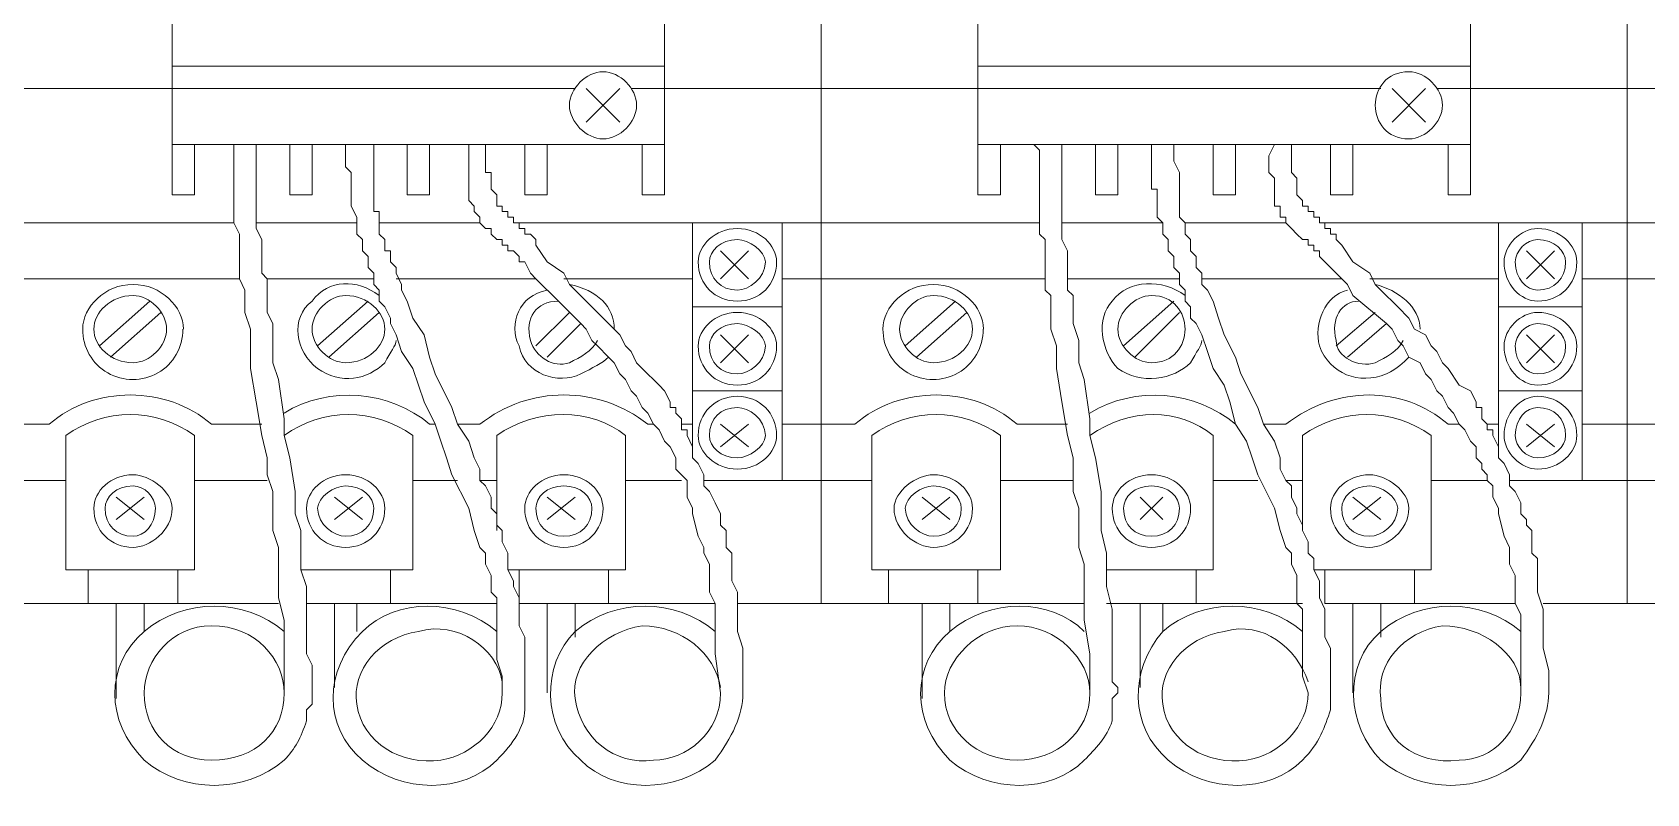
# Model space of a CAD drawing. Header units: millimetres. Extents: x 1004 to 59588, y 686 to 38112.
# Drawn here: x 27753.7 to 27923.4, y 7333.8 to 7413.9 of the extents above; entities that cross this region are included whole.
import ezdxf

# ---------------------------------------------------------------- set-up
doc = ezdxf.new("R2010")
doc.units = ezdxf.units.MM
doc.layers.add('PDF10_Geometry', color=7, linetype='Continuous')

msp = doc.modelspace()

# ---------------------------------------------------------------- linework, layer by layer
at = {"layer": 'PDF10_Geometry', "lineweight": 0}
for points in [[(27816.05, 7506.2, -0.388482), (27828.4, 7499.14), (27828.4, 7497.96), (27828.4, 7497.37), (27828.4, 7496.78), (27828.4, 7496.2), (27828.4, 7495.61), (27828.4, 7495.02), (27828.4, 7493.84), (27828.4, 7492.67), (27828.4, 7491.49), (27828.4, 7490.31), (27827.81, 7488.55), (27827.81, 7487.37), (27836.63, 7487.37), (27836.63, 7353.84), (27827.81, 7353.84)], [(27798.4, 7372.67), (27800.75, 7372.67, -0.35), (27818.4, 7372.67)], [(27780.16, 7371.49, -0.326087), (27793.69, 7371.49), (27793.69, 7357.37), (27781.93, 7357.37)], [(27888.4, 7357.37), (27900.75, 7357.37), (27900.75, 7371.49, 0.326087), (27887.22, 7371.49)]]:
    msp.add_lwpolyline(points, format="xyb", dxfattribs=at)
for points in [[(27912.52, 7499.14), (27913.1, 7497.96), (27913.1, 7497.37), (27913.1, 7496.78), (27913.1, 7496.2), (27913.1, 7495.61), (27913.1, 7495.02), (27913.1, 7493.84), (27913.1, 7492.67), (27913.1, 7491.49), (27912.52, 7490.31), (27912.52, 7488.55), (27912.52, 7487.37), (27921.34, 7487.37), (27921.34, 7353.84), (27912.52, 7353.84)], [(27779.58, 7487.37), (27751.93, 7487.37), (27751.93, 7353.84), (27779.58, 7353.84)], [(27864.28, 7487.37), (27836.63, 7487.37), (27836.63, 7353.84), (27864.28, 7353.84)], [(27948.99, 7487.37), (27921.34, 7487.37), (27921.34, 7353.84), (27948.99, 7353.84)], [(27770.75, 7439.14), (27770.75, 7444.43), (27768.4, 7444.43), (27768.4, 7396.78), (27770.75, 7396.78), (27770.75, 7402.08)], [(27817.81, 7439.14), (27817.81, 7444.43), (27820.16, 7444.43), (27820.16, 7396.78), (27817.81, 7396.78), (27817.81, 7402.08)], [(27855.46, 7439.14), (27855.46, 7444.43), (27853.1, 7444.43), (27853.1, 7396.78), (27855.46, 7396.78), (27855.46, 7402.08)], [(27902.52, 7439.14), (27902.52, 7444.43), (27904.87, 7444.43), (27904.87, 7396.78), (27902.52, 7396.78), (27902.52, 7402.08)], [(27768.4, 7410.31), (27820.16, 7410.31)], [(27853.1, 7410.31), (27904.87, 7410.31)], [(27732.52, 7407.96), (27751.93, 7407.96), (27810.75, 7407.96)], [(27811.93, 7407.96), (27815.46, 7404.43)], [(27811.93, 7404.43), (27815.46, 7407.96)], [(27816.63, 7407.96), (27836.63, 7407.96), (27895.46, 7407.96)], [(27896.63, 7407.96), (27900.16, 7404.43)], [(27896.63, 7404.43), (27900.16, 7407.96)], [(27901.34, 7407.96), (27921.34, 7407.96), (27979.58, 7407.96)], [(27774.87, 7402.08), (27774.87, 7401.49), (27774.87, 7400.9), (27774.87, 7400.31), (27774.87, 7399.14), (27774.87, 7398.55), (27774.87, 7397.96), (27774.87, 7396.78), (27774.87, 7396.2), (27774.87, 7395.61), (27774.87, 7393.84), (27751.93, 7393.84)], [(27768.4, 7402.08), (27820.16, 7402.08)], [(27786.63, 7402.08), (27786.63, 7400.9), (27786.63, 7400.31), (27786.63, 7399.73), (27787.22, 7399.14), (27787.22, 7398.55), (27787.22, 7397.96), (27787.22, 7397.37), (27787.22, 7396.78), (27787.22, 7396.2), (27787.22, 7395.61), (27787.81, 7394.43), (27787.81, 7393.84), (27777.22, 7393.84), (27777.22, 7394.43), (27777.22, 7395.02), (27777.22, 7395.61), (27777.22, 7396.2), (27777.22, 7396.78), (27777.22, 7397.37), (27777.22, 7397.96), (27777.22, 7399.14), (27777.22, 7400.31), (27777.22, 7402.08)], [(27780.75, 7402.08), (27780.75, 7396.78), (27783.1, 7396.78), (27783.1, 7402.08)], [(27799.58, 7402.08), (27799.58, 7400.9), (27799.58, 7400.31), (27799.58, 7399.73), (27799.58, 7399.14), (27799.58, 7398.55), (27799.58, 7397.96), (27799.58, 7397.37), (27799.58, 7396.78), (27799.58, 7396.2), (27800.16, 7395.61), (27800.16, 7395.02), (27800.75, 7394.43), (27800.75, 7393.84), (27790.16, 7393.84), (27790.16, 7394.43), (27790.16, 7395.02), (27789.58, 7395.02), (27789.58, 7395.61), (27789.58, 7396.2), (27789.58, 7396.78), (27789.58, 7397.37), (27789.58, 7397.96), (27789.58, 7399.14), (27789.58, 7400.31), (27789.58, 7402.08)], [(27793.1, 7402.08), (27793.1, 7396.78), (27795.46, 7396.78), (27795.46, 7402.08)], [(27858.99, 7402.08), (27859.58, 7401.49), (27859.58, 7400.9), (27859.58, 7400.31), (27859.58, 7399.14), (27859.58, 7398.55), (27859.58, 7397.96), (27859.58, 7396.78), (27859.58, 7396.2), (27859.58, 7395.61), (27859.58, 7393.84), (27836.63, 7393.84), (27804.87, 7393.84), (27804.28, 7393.84), (27804.28, 7394.43), (27803.69, 7394.43), (27803.69, 7395.02), (27803.1, 7395.02), (27803.1, 7395.61), (27802.52, 7395.61), (27802.52, 7396.2), (27802.52, 7396.78), (27801.93, 7397.37), (27801.93, 7397.96), (27801.93, 7398.55), (27801.93, 7399.14), (27801.34, 7399.14), (27801.34, 7399.73), (27801.34, 7400.31), (27801.34, 7400.9), (27801.34, 7402.08)], [(27805.46, 7402.08), (27805.46, 7396.78), (27807.81, 7396.78), (27807.81, 7402.08)], [(27853.1, 7402.08), (27904.87, 7402.08)], [(27871.34, 7402.08), (27871.34, 7400.9), (27871.34, 7400.31), (27871.34, 7399.73), (27871.34, 7399.14), (27871.34, 7398.55), (27871.34, 7397.96), (27871.34, 7397.37), (27871.93, 7397.37), (27871.93, 7396.78), (27871.93, 7396.2), (27871.93, 7395.61), (27871.93, 7394.43), (27872.52, 7393.84), (27861.93, 7393.84), (27861.93, 7394.43), (27861.93, 7395.02), (27861.93, 7395.61), (27861.93, 7396.2), (27861.93, 7396.78), (27861.93, 7397.37), (27861.93, 7397.96), (27861.93, 7399.14), (27861.93, 7400.31), (27861.93, 7402.08)], [(27865.46, 7402.08), (27865.46, 7396.78), (27867.81, 7396.78), (27867.81, 7402.08)], [(27884.28, 7402.08), (27883.69, 7400.9), (27883.69, 7400.31), (27883.69, 7399.73), (27883.69, 7399.14), (27884.28, 7398.55), (27884.28, 7397.96), (27884.28, 7397.37), (27884.28, 7396.78), (27884.28, 7396.2), (27884.28, 7395.61), (27884.87, 7395.61), (27884.87, 7395.02), (27884.87, 7394.43), (27885.46, 7394.43), (27885.46, 7393.84), (27874.87, 7393.84), (27874.28, 7394.43), (27874.28, 7395.02), (27874.28, 7395.61), (27874.28, 7396.2), (27874.28, 7396.78), (27874.28, 7397.37), (27874.28, 7397.96), (27874.28, 7399.14), (27873.69, 7400.31), (27873.69, 7402.08)], [(27877.81, 7402.08), (27877.81, 7396.78), (27880.16, 7396.78), (27880.16, 7402.08)], [(27944.28, 7393.84), (27921.34, 7393.84), (27889.58, 7393.84), (27888.99, 7393.84), (27888.99, 7394.43), (27888.4, 7394.43), (27888.4, 7395.02), (27887.81, 7395.02), (27887.81, 7395.61), (27887.22, 7395.61), (27887.22, 7396.2), (27886.63, 7396.78), (27886.63, 7397.37), (27886.63, 7397.96), (27886.63, 7398.55), (27886.05, 7399.14), (27886.05, 7399.73), (27886.05, 7400.31), (27886.05, 7400.9), (27886.05, 7402.08)], [(27890.16, 7402.08), (27890.16, 7396.78), (27892.52, 7396.78), (27892.52, 7402.08)], [(27787.22, 7398.55), (27787.22, 7398.55)], [(27799.58, 7399.14), (27799.58, 7399.14)], [(27871.34, 7398.55), (27871.34, 7398.55)], [(27883.69, 7399.14), (27883.69, 7399.14)], [(27886.05, 7399.14), (27886.05, 7399.14)], [(27777.22, 7396.2), (27777.22, 7396.2)], [(27787.22, 7397.37), (27787.22, 7397.37)], [(27787.22, 7396.2), (27787.22, 7396.2)], [(27802.52, 7396.2), (27802.52, 7396.2)], [(27802.52, 7396.2), (27802.52, 7396.2)], [(27861.93, 7396.2), (27861.93, 7396.2)], [(27871.93, 7396.2), (27871.93, 7396.2)], [(27887.22, 7396.2), (27887.22, 7396.2)], [(27887.22, 7396.2), (27887.22, 7396.2)], [(27800.16, 7395.61), (27800.16, 7395.61)], [(27800.75, 7394.43), (27800.75, 7394.43)], [(27802.52, 7395.61), (27802.52, 7395.61)], [(27803.1, 7395.61), (27803.1, 7395.61)], [(27803.1, 7395.02), (27803.1, 7395.02)], [(27803.1, 7395.02), (27803.1, 7395.02)], [(27803.69, 7394.43), (27803.69, 7394.43)], [(27804.28, 7394.43), (27804.28, 7394.43)], [(27874.28, 7395.02), (27874.28, 7395.02)], [(27887.22, 7395.61), (27887.22, 7395.61)], [(27887.22, 7395.61), (27887.22, 7395.61)], [(27887.81, 7395.02), (27887.81, 7395.02)], [(27887.81, 7395.02), (27887.81, 7395.02)], [(27888.4, 7394.43), (27888.4, 7394.43)], [(27888.99, 7394.43), (27888.99, 7394.43)], [(27747.81, 7387.96), (27751.93, 7387.96), (27775.46, 7387.96), (27775.46, 7388.55), (27775.46, 7389.73), (27775.46, 7390.31), (27775.46, 7390.9), (27775.46, 7392.08), (27775.46, 7392.67), (27774.87, 7393.84)], [(27777.22, 7393.84), (27777.22, 7393.25), (27777.81, 7392.08), (27777.81, 7390.9), (27777.81, 7390.31), (27777.81, 7389.73), (27777.81, 7389.14), (27777.81, 7388.55), (27778.4, 7387.96), (27789.58, 7387.96)], [(27782.52, 7353.84), (27802.52, 7353.84), (27802.52, 7354.43), (27801.93, 7355.02), (27801.93, 7355.61), (27801.93, 7356.2), (27801.93, 7356.78), (27801.34, 7357.96), (27801.34, 7359.14), (27800.75, 7359.73), (27800.16, 7361.49), (27799.58, 7363.84), (27797.81, 7367.37), (27797.22, 7369.14), (27796.63, 7370.9), (27796.05, 7372.67), (27794.87, 7375.02), (27794.28, 7376.78), (27793.69, 7378.55), (27792.52, 7380.31), (27791.93, 7382.08), (27791.34, 7383.25), (27791.34, 7383.84), (27790.75, 7385.02), (27790.16, 7385.61), (27790.16, 7386.78), (27789.58, 7387.37), (27789.58, 7388.55), (27788.99, 7389.14), (27788.99, 7390.31), (27788.4, 7390.9), (27788.4, 7392.08), (27787.81, 7392.67), (27787.81, 7393.25), (27787.81, 7393.84)], [(27787.81, 7393.25), (27787.81, 7393.25)], [(27790.16, 7393.84), (27790.16, 7393.25), (27790.16, 7392.67), (27790.75, 7392.08), (27790.75, 7391.49), (27790.75, 7390.9), (27791.34, 7390.9), (27791.34, 7390.31), (27791.34, 7389.73), (27791.93, 7389.14), (27791.93, 7388.55), (27792.52, 7387.37), (27792.52, 7386.78), (27793.1, 7385.61), (27793.69, 7383.84), (27794.87, 7382.08), (27795.46, 7379.73), (27796.05, 7377.96), (27797.81, 7374.43), (27798.4, 7372.67), (27799.58, 7370.9), (27800.16, 7369.14), (27800.75, 7367.96), (27800.75, 7366.78), (27802.52, 7366.78)], [(27790.16, 7393.84), (27790.16, 7393.84)], [(27790.16, 7393.25), (27790.16, 7393.25)], [(27791.93, 7387.96), (27806.63, 7387.96), (27806.05, 7388.55), (27805.46, 7389.73), (27804.87, 7389.73), (27804.87, 7390.31), (27804.28, 7390.9), (27803.69, 7390.9), (27803.69, 7391.49), (27803.1, 7391.49), (27803.1, 7392.08), (27802.52, 7392.08), (27801.93, 7392.67), (27801.93, 7393.25), (27801.34, 7393.25), (27800.75, 7393.84)], [(27801.34, 7393.25), (27801.34, 7393.25)], [(27801.93, 7392.67), (27801.93, 7392.67)], [(27823.1, 7393.84), (27823.1, 7370.31), (27822.52, 7371.49), (27822.52, 7372.08), (27821.93, 7372.08), (27821.93, 7372.67), (27821.93, 7373.25), (27821.34, 7373.84), (27821.34, 7374.43), (27820.75, 7374.43), (27820.75, 7375.02), (27820.16, 7376.2), (27819.58, 7376.78), (27817.81, 7378.55), (27817.22, 7379.14), (27816.63, 7380.31), (27816.05, 7380.9), (27815.46, 7382.08), (27814.87, 7382.67), (27813.69, 7383.84), (27812.52, 7385.02), (27810.75, 7386.78), (27810.16, 7387.37), (27809.58, 7388.55), (27807.81, 7389.73), (27806.63, 7391.49), (27806.63, 7392.08), (27806.05, 7392.67), (27805.46, 7392.67), (27805.46, 7393.25), (27804.87, 7393.25), (27804.87, 7393.84)], [(27804.87, 7393.84), (27804.87, 7393.84)], [(27832.52, 7387.96), (27836.63, 7387.96), (27860.16, 7387.96), (27860.16, 7388.55), (27860.16, 7389.73), (27860.16, 7390.31), (27860.16, 7390.9), (27860.16, 7392.08), (27859.58, 7392.67), (27859.58, 7393.84)], [(27832.52, 7393.84), (27832.52, 7366.78)], [(27861.93, 7393.84), (27861.93, 7393.25), (27861.93, 7392.08), (27862.52, 7390.9), (27862.52, 7390.31), (27862.52, 7389.73), (27862.52, 7389.14), (27862.52, 7388.55), (27862.52, 7387.96), (27874.28, 7387.96)], [(27872.52, 7393.84), (27872.52, 7393.25), (27872.52, 7392.67), (27873.1, 7392.08), (27873.1, 7390.9), (27873.69, 7390.31), (27873.69, 7389.14), (27874.28, 7388.55), (27874.28, 7387.37), (27874.87, 7386.78), (27874.87, 7385.61), (27875.46, 7385.02), (27875.46, 7383.84), (27876.05, 7383.25), (27876.63, 7382.08), (27877.22, 7380.31), (27877.81, 7378.55), (27878.99, 7376.78), (27879.58, 7375.02), (27880.16, 7372.67), (27881.34, 7370.9), (27881.93, 7369.14), (27882.52, 7367.37), (27884.28, 7363.84), (27884.87, 7361.49), (27885.46, 7359.73), (27886.05, 7359.14), (27886.05, 7357.96), (27886.63, 7356.78), (27886.63, 7356.2), (27886.63, 7355.61), (27886.63, 7355.02), (27886.63, 7354.43), (27886.63, 7353.84), (27887.22, 7353.25), (27887.22, 7352.08), (27887.22, 7350.31), (27887.22, 7347.96), (27887.22, 7346.2), (27887.81, 7344.43)], [(27872.52, 7393.25), (27872.52, 7393.25)], [(27874.87, 7393.84), (27874.87, 7393.25), (27874.87, 7392.67), (27875.46, 7392.08), (27875.46, 7391.49), (27875.46, 7390.9), (27876.05, 7390.31), (27876.05, 7389.73), (27876.05, 7389.14), (27876.63, 7388.55), (27876.63, 7387.37), (27877.22, 7386.78), (27877.81, 7385.61), (27878.4, 7383.84), (27878.99, 7382.08), (27880.16, 7379.73), (27880.75, 7377.96), (27882.52, 7374.43), (27883.1, 7372.67), (27884.28, 7370.9), (27884.87, 7369.14), (27884.87, 7367.96), (27885.46, 7366.78), (27887.22, 7366.78)], [(27874.87, 7393.84), (27874.87, 7393.84)], [(27874.87, 7393.25), (27874.87, 7393.25)], [(27876.63, 7387.96), (27891.34, 7387.96), (27890.75, 7388.55), (27889.58, 7389.73), (27888.99, 7390.31), (27888.99, 7390.9), (27888.4, 7390.9), (27888.4, 7391.49), (27887.81, 7391.49), (27887.81, 7392.08), (27887.22, 7392.08), (27886.63, 7392.67), (27886.05, 7393.25), (27885.46, 7393.84)], [(27886.05, 7393.25), (27886.05, 7393.25)], [(27886.05, 7393.25), (27886.05, 7393.25)], [(27886.63, 7392.67), (27886.63, 7392.67)], [(27888.99, 7393.84), (27888.99, 7393.84)], [(27907.81, 7393.84), (27907.81, 7370.31), (27907.22, 7371.49), (27907.22, 7372.08), (27906.63, 7372.08), (27906.63, 7372.67), (27906.05, 7373.25), (27906.05, 7373.84), (27906.05, 7374.43), (27905.46, 7374.43), (27905.46, 7375.02), (27904.87, 7376.2), (27903.69, 7376.78), (27902.52, 7378.55), (27901.93, 7379.14), (27901.34, 7380.31), (27900.75, 7380.9), (27900.16, 7382.08), (27898.99, 7382.67), (27898.4, 7383.84), (27897.22, 7385.02), (27895.46, 7386.78), (27894.87, 7387.37), (27894.28, 7388.55), (27892.52, 7389.73), (27891.34, 7391.49), (27890.75, 7392.08), (27890.75, 7392.67), (27890.16, 7392.67), (27890.16, 7393.25), (27889.58, 7393.25), (27889.58, 7393.84)], [(27916.63, 7387.96), (27921.34, 7387.96), (27944.87, 7387.96), (27944.87, 7388.55), (27944.87, 7389.73), (27944.87, 7390.31), (27944.28, 7390.9), (27944.28, 7392.08), (27944.28, 7392.67), (27944.28, 7393.84)], [(27916.63, 7393.84), (27916.63, 7366.78)], [(27802.52, 7392.08), (27802.52, 7392.08)], [(27826.05, 7390.9), (27828.99, 7387.96)], [(27826.05, 7387.96), (27828.99, 7390.9)], [(27875.46, 7390.9), (27875.46, 7390.9)], [(27887.22, 7392.08), (27887.22, 7392.08)], [(27910.75, 7390.9), (27913.69, 7387.96)], [(27910.75, 7387.96), (27913.69, 7390.9)], [(27791.34, 7389.73), (27791.34, 7389.73)], [(27876.05, 7389.73), (27876.05, 7389.73)], [(27889.58, 7389.73), (27889.58, 7389.73)], [(27775.46, 7387.96), (27776.05, 7386.78), (27776.05, 7386.2), (27776.05, 7385.02), (27776.05, 7384.43), (27776.63, 7382.67), (27776.63, 7380.9), (27776.63, 7378.55), (27777.22, 7375.02), (27777.81, 7371.49), (27778.4, 7369.14), (27778.4, 7367.37), (27778.99, 7365.61), (27778.99, 7363.84), (27778.99, 7361.49), (27779.58, 7359.73), (27779.58, 7357.96), (27779.58, 7356.2), (27779.58, 7354.43), (27780.16, 7352.08), (27780.16, 7348.55), (27780.16, 7344.43)], [(27778.4, 7387.96), (27778.4, 7386.78), (27778.4, 7386.2), (27778.4, 7385.02), (27778.4, 7384.43), (27778.99, 7383.25), (27778.99, 7381.49), (27778.99, 7379.14), (27779.58, 7377.37), (27780.16, 7373.25), (27780.16, 7371.49), (27780.75, 7369.14), (27781.34, 7365.61), (27781.34, 7363.25), (27781.93, 7361.49), (27781.93, 7359.14), (27781.93, 7357.37), (27782.52, 7355.61), (27782.52, 7353.25), (27782.52, 7351.49), (27782.52, 7350.31), (27782.52, 7349.14), (27782.52, 7348.55), (27783.1, 7347.37), (27783.1, 7346.2), (27783.1, 7345.61), (27783.1, 7345.02), (27783.1, 7344.43), (27783.1, 7343.84), (27783.1, 7343.25), (27782.52, 7342.67), (27782.52, 7342.08), (27782.52, 7341.49)], [(27791.93, 7388.55), (27791.93, 7388.55)], [(27807.81, 7379.73), (27811.34, 7383.25), (27808.4, 7386.2), (27807.22, 7387.37), (27806.63, 7387.96)], [(27809.58, 7387.96), (27823.1, 7387.96)], [(27860.16, 7387.96), (27860.16, 7386.78), (27860.75, 7386.2), (27860.75, 7385.02), (27860.75, 7384.43), (27860.75, 7382.67), (27861.34, 7380.9), (27861.34, 7378.55), (27861.93, 7375.02), (27862.52, 7371.49), (27863.1, 7369.14), (27863.1, 7367.37), (27863.1, 7365.61), (27863.69, 7363.84), (27863.69, 7361.49), (27863.69, 7359.73), (27864.28, 7357.96), (27864.28, 7356.2), (27864.28, 7354.43), (27864.28, 7352.08), (27864.87, 7348.55), (27864.87, 7344.43)], [(27862.52, 7387.96), (27862.52, 7386.78), (27863.1, 7386.2), (27863.1, 7385.02), (27863.1, 7384.43), (27863.1, 7383.25), (27863.69, 7381.49), (27863.69, 7379.14), (27864.28, 7377.37), (27864.87, 7373.25), (27864.87, 7371.49), (27865.46, 7369.14), (27866.05, 7365.61), (27866.05, 7363.25), (27866.05, 7361.49), (27866.63, 7359.14), (27866.63, 7357.37), (27866.63, 7355.61), (27867.22, 7353.25), (27867.22, 7351.49), (27867.22, 7350.31), (27867.22, 7349.14), (27867.22, 7348.55), (27867.22, 7347.37), (27867.22, 7346.2), (27867.22, 7345.61), (27867.81, 7345.02), (27867.81, 7344.43), (27867.22, 7343.84), (27867.22, 7343.25), (27867.22, 7342.67), (27867.22, 7342.08), (27867.22, 7341.49)], [(27876.63, 7388.55), (27876.63, 7388.55)], [(27891.93, 7379.73), (27896.05, 7383.25), (27892.52, 7386.2), (27891.93, 7387.37), (27891.34, 7387.96)], [(27894.28, 7387.96), (27907.81, 7387.96)], [(27760.75, 7380.9), (27766.05, 7385.61)], [(27783.69, 7380.9), (27788.99, 7385.61)], [(27845.46, 7380.9), (27850.75, 7385.61)], [(27868.4, 7380.9), (27873.69, 7385.61)], [(27761.93, 7379.73), (27767.22, 7384.43)], [(27784.87, 7379.73), (27790.16, 7384.43)], [(27806.63, 7380.9), (27810.16, 7384.43)], [(27823.1, 7385.02), (27832.52, 7385.02)], [(27846.63, 7379.73), (27851.93, 7384.43)], [(27869.58, 7379.73), (27874.28, 7384.43)], [(27890.75, 7380.9), (27894.87, 7384.43)], [(27907.81, 7385.02), (27916.63, 7385.02)], [(27811.34, 7383.25), (27811.93, 7382.67), (27812.52, 7381.49), (27813.1, 7380.9), (27814.28, 7379.73), (27814.87, 7379.14), (27815.46, 7377.96), (27816.05, 7377.37), (27816.63, 7376.2), (27817.22, 7375.61), (27817.81, 7374.43), (27818.4, 7373.84), (27818.99, 7372.67), (27818.4, 7372.67), (27818.99, 7372.67), (27819.58, 7372.08), (27820.16, 7370.9), (27820.75, 7370.31), (27821.34, 7369.14), (27821.34, 7368.55), (27821.34, 7367.96), (27821.93, 7367.37), (27822.52, 7366.78), (27822.52, 7366.2), (27822.52, 7365.02), (27823.1, 7363.84), (27823.1, 7363.25), (27823.69, 7360.9), (27824.28, 7359.73), (27824.28, 7359.14), (27824.87, 7357.96), (27824.87, 7356.78), (27824.87, 7355.61), (27824.87, 7355.02), (27825.46, 7353.84), (27804.87, 7353.84), (27804.87, 7357.37)], [(27900.75, 7366.78), (27906.63, 7366.78), (27906.63, 7367.37), (27906.05, 7367.96), (27906.05, 7368.55), (27905.46, 7369.14), (27905.46, 7370.31), (27904.87, 7370.9), (27904.28, 7372.08), (27903.69, 7372.67), (27902.52, 7372.67), (27903.69, 7372.67), (27903.1, 7373.84), (27902.52, 7374.43), (27901.93, 7375.61), (27901.34, 7376.2), (27900.75, 7377.37), (27900.16, 7377.96), (27899.58, 7379.14), (27898.4, 7379.73), (27897.81, 7380.9), (27897.22, 7381.49), (27896.63, 7382.67), (27896.05, 7383.25)], [(27826.05, 7382.08), (27828.99, 7379.14)], [(27826.05, 7379.14), (27828.99, 7382.08)], [(27910.75, 7382.08), (27913.69, 7379.14)], [(27910.75, 7379.14), (27913.69, 7382.08)], [(27823.1, 7376.2), (27832.52, 7376.2)], [(27907.81, 7376.2), (27916.63, 7376.2)], [(27747.81, 7372.67), (27751.93, 7372.67), (27755.46, 7372.67)], [(27772.52, 7372.67), (27777.81, 7372.67)], [(27795.46, 7372.67), (27796.05, 7372.67)], [(27821.93, 7372.67), (27823.1, 7372.67)], [(27826.05, 7372.67), (27828.99, 7370.31)], [(27826.05, 7370.31), (27828.99, 7372.67)], [(27832.52, 7372.67), (27836.63, 7372.67), (27840.16, 7372.67)], [(27857.22, 7372.67), (27862.52, 7372.67)], [(27880.16, 7372.67), (27880.16, 7372.67)], [(27883.1, 7372.67), (27885.46, 7372.67)], [(27906.63, 7372.67), (27907.81, 7372.67)], [(27910.75, 7372.67), (27913.69, 7370.31)], [(27910.75, 7370.31), (27913.69, 7372.67)], [(27916.63, 7372.67), (27921.34, 7372.67), (27924.87, 7372.67)], [(27757.22, 7371.49), (27757.22, 7371.49)], [(27802.52, 7371.49), (27802.52, 7371.49)], [(27803.69, 7357.37), (27816.05, 7357.37), (27816.05, 7371.49)], [(27841.93, 7371.49), (27841.93, 7371.49)], [(27877.81, 7371.49), (27877.81, 7357.37), (27866.63, 7357.37)], [(27885.46, 7366.78), (27886.05, 7366.2), (27886.05, 7365.02), (27886.63, 7363.84), (27886.63, 7363.25), (27887.22, 7362.08), (27887.22, 7361.49), (27887.22, 7371.49), (27887.22, 7361.49), (27887.81, 7360.31), (27887.81, 7359.14), (27888.4, 7358.55), (27888.4, 7357.37), (27888.99, 7356.2), (27888.99, 7355.61), (27888.99, 7354.43), (27889.58, 7353.25), (27889.58, 7352.67), (27889.58, 7351.49), (27889.58, 7350.31), (27890.16, 7349.14), (27890.16, 7348.55), (27890.16, 7347.37), (27890.16, 7346.2), (27890.16, 7345.61), (27890.16, 7345.02), (27890.16, 7344.43), (27890.16, 7343.84), (27890.16, 7343.25), (27890.16, 7342.67)], [(27887.22, 7371.49), (27887.22, 7371.49)], [(27823.1, 7370.31), (27823.1, 7369.14), (27823.69, 7368.55), (27824.28, 7367.37), (27824.28, 7366.2), (27824.87, 7365.61), (27825.46, 7364.43), (27826.05, 7363.25), (27826.05, 7362.67), (27826.05, 7362.08), (27826.63, 7361.49), (27826.63, 7360.9), (27826.63, 7360.31), (27826.63, 7359.73), (27827.22, 7359.14), (27827.22, 7358.55), (27827.22, 7357.37), (27827.22, 7356.2), (27827.81, 7355.02), (27827.81, 7353.25), (27827.81, 7350.9), (27828.4, 7349.14), (27828.4, 7346.78), (27828.4, 7344.43)], [(27907.81, 7370.31), (27907.81, 7369.14), (27908.4, 7368.55), (27908.99, 7367.37), (27908.99, 7366.2), (27909.58, 7365.61), (27910.16, 7364.43), (27910.16, 7363.25), (27910.75, 7362.67), (27910.75, 7362.08), (27911.34, 7361.49), (27911.34, 7360.9), (27911.34, 7360.31), (27911.34, 7359.73), (27911.34, 7359.14), (27911.93, 7358.55), (27911.93, 7357.37), (27911.93, 7356.2), (27911.93, 7355.02), (27912.52, 7353.25), (27912.52, 7350.9), (27912.52, 7349.14), (27913.1, 7346.78), (27913.1, 7344.43)], [(27821.93, 7367.37), (27821.93, 7367.37)], [(27906.63, 7367.37), (27906.63, 7367.37)], [(27739.58, 7366.78), (27751.93, 7366.78), (27757.22, 7366.78)], [(27770.75, 7366.78), (27778.4, 7366.78)], [(27793.69, 7366.78), (27798.4, 7366.78)], [(27800.75, 7366.78), (27801.34, 7366.2), (27801.93, 7365.02), (27801.93, 7363.84), (27802.52, 7363.25), (27802.52, 7362.08), (27803.1, 7361.49), (27803.1, 7360.31), (27803.69, 7359.14), (27803.69, 7358.55), (27803.69, 7357.37), (27804.28, 7356.2), (27804.28, 7355.61), (27804.87, 7354.43), (27804.87, 7353.25), (27804.87, 7352.67), (27804.87, 7351.49), (27805.46, 7350.31), (27805.46, 7349.14), (27805.46, 7348.55), (27805.46, 7347.37), (27805.46, 7346.2), (27805.46, 7345.61), (27805.46, 7345.02), (27805.46, 7344.43), (27805.46, 7343.84), (27805.46, 7343.25), (27805.46, 7342.67)], [(27816.05, 7366.78), (27821.93, 7366.78)], [(27824.28, 7366.78), (27836.63, 7366.78), (27841.93, 7366.78)], [(27855.46, 7366.78), (27863.1, 7366.78)], [(27877.81, 7366.78), (27882.52, 7366.78)], [(27889.58, 7357.37), (27889.58, 7353.84), (27909.58, 7353.84), (27909.58, 7355.02), (27909.58, 7355.61), (27909.58, 7356.78), (27908.99, 7357.96), (27908.99, 7359.14), (27908.99, 7359.73), (27908.4, 7360.9), (27907.81, 7363.25), (27907.81, 7363.84), (27907.22, 7365.02), (27907.22, 7366.2), (27906.63, 7366.78)], [(27908.99, 7366.78), (27921.34, 7366.78), (27926.63, 7366.78)], [(27762.52, 7365.02), (27765.46, 7362.67)], [(27762.52, 7362.67), (27765.46, 7365.02)], [(27785.46, 7365.02), (27788.4, 7362.67)], [(27785.46, 7362.67), (27788.4, 7365.02)], [(27807.81, 7365.02), (27810.75, 7362.67)], [(27807.81, 7362.67), (27810.75, 7365.02)], [(27847.22, 7365.02), (27850.16, 7362.67)], [(27847.22, 7362.67), (27850.16, 7365.02)], [(27870.16, 7365.02), (27872.52, 7362.67)], [(27870.16, 7362.67), (27872.52, 7365.02)], [(27892.52, 7365.02), (27895.46, 7362.67)], [(27892.52, 7362.67), (27895.46, 7365.02)], [(27759.58, 7357.37), (27759.58, 7353.84)], [(27768.99, 7357.37), (27768.99, 7353.84)], [(27791.34, 7357.37), (27791.34, 7353.84)], [(27801.93, 7356.78), (27801.93, 7356.78)], [(27814.28, 7357.37), (27814.28, 7353.84)], [(27843.69, 7357.37), (27843.69, 7353.84)], [(27853.1, 7357.37), (27853.1, 7353.84)], [(27876.05, 7357.37), (27876.05, 7353.84)], [(27886.63, 7356.78), (27886.63, 7356.78)], [(27898.99, 7357.37), (27898.99, 7353.84)], [(27762.52, 7353.84), (27762.52, 7343.84)], [(27765.46, 7353.84), (27765.46, 7350.9)], [(27785.46, 7353.84), (27785.46, 7345.02)], [(27787.81, 7353.84), (27787.81, 7350.9)], [(27802.52, 7353.84), (27802.52, 7353.25), (27802.52, 7352.08), (27802.52, 7350.31), (27802.52, 7347.96), (27803.1, 7346.2), (27803.1, 7344.43)], [(27807.81, 7353.84), (27807.81, 7344.43)], [(27810.75, 7353.84), (27810.75, 7350.31)], [(27825.46, 7353.84), (27825.46, 7352.67), (27825.46, 7351.49), (27825.46, 7350.31), (27825.46, 7348.55), (27826.05, 7344.43)], [(27847.22, 7353.84), (27847.22, 7343.84)], [(27850.16, 7353.84), (27850.16, 7350.9)], [(27866.63, 7353.84), (27887.22, 7353.84)], [(27870.16, 7353.84), (27870.16, 7345.02)], [(27872.52, 7353.84), (27872.52, 7350.9)], [(27892.52, 7353.84), (27892.52, 7344.43)], [(27895.46, 7353.84), (27895.46, 7350.31)], [(27909.58, 7353.84), (27910.16, 7352.67), (27910.16, 7351.49), (27910.16, 7350.31), (27910.16, 7348.55), (27910.16, 7344.43)], [(27783.1, 7345.02), (27783.1, 7345.02)], [(27805.46, 7345.61), (27805.46, 7345.61)], [(27867.81, 7345.02), (27867.81, 7345.02)], [(27890.16, 7345.61), (27890.16, 7345.61)], [(27805.46, 7343.25), (27805.46, 7343.25)], [(27890.16, 7343.25), (27890.16, 7343.25)]]:
    msp.add_lwpolyline(points, dxfattribs=at)
for points in [[(27757.22, 7371.49), (27757.22, 7357.37), (27770.75, 7357.37), (27770.75, 7371.49, 0.326087)], [(27841.93, 7371.49), (27841.93, 7357.37), (27855.46, 7357.37), (27855.46, 7371.49, 0.326087)]]:
    msp.add_lwpolyline(points, format="xyb", close=True, dxfattribs=at)
msp.add_lwpolyline([(27802.52, 7361.49), (27802.52, 7371.49)], close=True, dxfattribs=at)
for centre in [(27764.26, 7382.64), (27848.38, 7382.64)]:
    msp.add_arc(centre, 5.27, 179.7603, 0.2397, dxfattribs=at)
for points in [[(27813.69, 7409.73), (27811.93, 7409.73), (27810.16, 7407.96), (27810.16, 7406.2)], [(27817.22, 7406.2), (27817.22, 7407.96), (27815.46, 7409.73), (27813.69, 7409.73)], [(27898.4, 7409.73), (27896.05, 7409.73), (27894.87, 7407.96), (27894.87, 7406.2)], [(27901.93, 7406.2), (27901.93, 7407.96), (27900.16, 7409.73), (27898.4, 7409.73)], [(27810.16, 7406.2), (27810.16, 7404.43), (27811.93, 7402.67), (27813.69, 7402.67)], [(27813.69, 7402.67), (27815.46, 7402.67), (27817.22, 7404.43), (27817.22, 7406.2)], [(27894.87, 7406.2), (27894.87, 7404.43), (27896.05, 7402.67), (27898.4, 7402.67)], [(27898.4, 7402.67), (27900.16, 7402.67), (27901.93, 7404.43), (27901.93, 7406.2)], [(27827.81, 7393.25), (27825.46, 7393.25), (27823.69, 7391.49), (27823.69, 7389.73)], [(27831.93, 7389.73), (27831.93, 7391.49), (27830.16, 7393.25), (27827.81, 7393.25)], [(27911.93, 7393.25), (27910.16, 7393.25), (27908.4, 7391.49), (27908.4, 7389.73)], [(27916.05, 7389.73), (27916.05, 7391.49), (27914.28, 7393.25), (27911.93, 7393.25)], [(27827.81, 7392.08), (27826.05, 7392.08), (27824.87, 7390.9), (27824.87, 7389.73)], [(27830.75, 7389.73), (27830.75, 7390.9), (27828.99, 7392.08), (27827.81, 7392.08)], [(27911.93, 7392.08), (27910.75, 7392.08), (27909.58, 7390.9), (27909.58, 7389.73)], [(27914.87, 7389.73), (27914.87, 7390.9), (27913.69, 7392.08), (27911.93, 7392.08)], [(27823.69, 7389.73), (27823.69, 7387.37), (27825.46, 7385.61), (27827.81, 7385.61)], [(27824.87, 7389.73), (27824.87, 7387.96), (27826.05, 7386.78), (27827.81, 7386.78)], [(27827.81, 7385.61), (27830.16, 7385.61), (27831.93, 7387.37), (27831.93, 7389.73)], [(27827.81, 7386.78), (27828.99, 7386.78), (27830.75, 7387.96), (27830.75, 7389.73)], [(27908.4, 7389.73), (27908.4, 7387.37), (27910.16, 7385.61), (27911.93, 7385.61)], [(27909.58, 7389.73), (27909.58, 7387.96), (27910.75, 7386.78), (27911.93, 7386.78)], [(27911.93, 7385.61), (27914.28, 7385.61), (27916.05, 7387.37), (27916.05, 7389.73)], [(27911.93, 7386.78), (27913.69, 7386.78), (27914.87, 7387.96), (27914.87, 7389.73)], [(27764.28, 7387.37), (27761.34, 7387.37), (27758.99, 7385.02), (27758.99, 7382.67)], [(27769.58, 7382.67), (27769.58, 7385.02), (27767.22, 7387.37), (27764.28, 7387.37)], [(27790.16, 7386.2), (27787.81, 7387.96), (27784.87, 7387.96), (27783.1, 7385.61)], [(27814.87, 7382.67), (27814.87, 7385.02), (27813.1, 7386.78), (27810.16, 7387.37)], [(27848.4, 7387.37), (27845.46, 7387.37), (27843.1, 7385.02), (27843.1, 7382.67)], [(27853.69, 7382.67), (27853.69, 7385.02), (27851.34, 7387.37), (27848.4, 7387.37)], [(27874.87, 7386.2), (27872.52, 7387.96), (27868.99, 7387.96), (27867.22, 7385.61)], [(27899.58, 7382.67), (27899.58, 7385.02), (27897.22, 7386.78), (27894.87, 7387.37)], [(27764.28, 7386.2), (27761.93, 7386.2), (27760.16, 7384.43), (27760.16, 7382.67)], [(27767.81, 7382.67), (27767.81, 7384.43), (27766.05, 7386.2), (27764.28, 7386.2)], [(27783.1, 7385.61), (27780.75, 7383.84), (27781.34, 7380.31), (27783.69, 7378.55)], [(27786.63, 7386.2), (27784.87, 7386.2), (27783.1, 7384.43), (27783.1, 7382.67)], [(27790.75, 7382.67), (27790.75, 7384.43), (27788.99, 7386.2), (27786.63, 7386.2)], [(27807.81, 7386.78), (27804.87, 7386.2), (27803.69, 7383.25), (27804.87, 7380.9)], [(27808.99, 7385.61), (27806.63, 7385.61), (27805.46, 7383.84), (27806.05, 7381.49)], [(27848.4, 7386.2), (27846.63, 7386.2), (27844.87, 7384.43), (27844.87, 7382.67)], [(27852.52, 7382.67), (27852.52, 7384.43), (27850.75, 7386.2), (27848.4, 7386.2)], [(27867.22, 7385.61), (27865.46, 7383.84), (27866.05, 7380.31), (27867.81, 7378.55)], [(27871.34, 7386.2), (27869.58, 7386.2), (27867.81, 7384.43), (27867.81, 7382.67)], [(27874.87, 7382.67), (27874.87, 7384.43), (27873.69, 7386.2), (27871.34, 7386.2)], [(27891.93, 7386.78), (27889.58, 7386.2), (27888.4, 7383.25), (27888.99, 7380.9)], [(27893.1, 7385.61), (27891.34, 7385.61), (27890.16, 7383.84), (27890.75, 7381.49)], [(27827.81, 7384.43), (27825.46, 7384.43), (27823.69, 7382.67), (27823.69, 7380.9)], [(27831.93, 7380.9), (27831.93, 7382.67), (27830.16, 7384.43), (27827.81, 7384.43)], [(27911.93, 7384.43), (27910.16, 7384.43), (27908.4, 7382.67), (27908.4, 7380.9)], [(27916.05, 7380.9), (27916.05, 7382.67), (27914.28, 7384.43), (27911.93, 7384.43)], [(27760.16, 7382.67), (27760.16, 7380.9), (27761.93, 7379.14), (27764.28, 7379.14)], [(27764.28, 7379.14), (27766.05, 7379.14), (27767.81, 7380.9), (27767.81, 7382.67)], [(27783.1, 7382.67), (27783.1, 7380.9), (27784.87, 7379.14), (27786.63, 7379.14)], [(27786.63, 7379.14), (27788.99, 7379.14), (27790.75, 7380.9), (27790.75, 7382.67)], [(27827.81, 7383.25), (27826.05, 7383.25), (27824.87, 7382.08), (27824.87, 7380.9)], [(27830.75, 7380.9), (27830.75, 7382.08), (27828.99, 7383.25), (27827.81, 7383.25)], [(27844.87, 7382.67), (27844.87, 7380.9), (27846.63, 7379.14), (27848.4, 7379.14)], [(27848.4, 7379.14), (27850.75, 7379.14), (27852.52, 7380.9), (27852.52, 7382.67)], [(27867.81, 7382.67), (27867.81, 7380.9), (27869.58, 7379.14), (27871.34, 7379.14)], [(27871.34, 7379.14), (27873.69, 7379.14), (27874.87, 7380.9), (27874.87, 7382.67)], [(27911.93, 7383.25), (27910.75, 7383.25), (27909.58, 7382.08), (27909.58, 7380.9)], [(27914.87, 7380.9), (27914.87, 7382.08), (27913.69, 7383.25), (27911.93, 7383.25)], [(27790.75, 7379.14), (27791.34, 7380.31), (27791.93, 7380.9), (27791.93, 7381.49)], [(27804.87, 7380.9), (27805.46, 7377.96), (27808.99, 7376.78), (27811.34, 7377.96)], [(27806.05, 7381.49), (27806.63, 7379.73), (27808.4, 7378.55), (27810.16, 7379.14)], [(27810.16, 7379.14), (27811.34, 7379.73), (27812.52, 7380.31), (27813.1, 7381.49)], [(27823.69, 7380.9), (27823.69, 7378.55), (27825.46, 7376.78), (27827.81, 7376.78)], [(27824.87, 7380.9), (27824.87, 7379.14), (27826.05, 7377.96), (27827.81, 7377.96)], [(27827.81, 7376.78), (27830.16, 7376.78), (27831.93, 7378.55), (27831.93, 7380.9)], [(27827.81, 7377.96), (27828.99, 7377.96), (27830.75, 7379.14), (27830.75, 7380.9)], [(27875.46, 7379.14), (27876.05, 7380.31), (27876.63, 7380.9), (27876.63, 7381.49)], [(27888.99, 7380.9), (27890.16, 7377.96), (27893.1, 7376.78), (27896.05, 7377.96)], [(27890.75, 7381.49), (27890.75, 7379.73), (27893.1, 7378.55), (27894.87, 7379.14)], [(27894.87, 7379.14), (27896.05, 7379.73), (27897.22, 7380.31), (27897.81, 7381.49)], [(27908.4, 7380.9), (27908.4, 7378.55), (27910.16, 7376.78), (27911.93, 7376.78)], [(27909.58, 7380.9), (27909.58, 7379.14), (27910.75, 7377.96), (27911.93, 7377.96)], [(27911.93, 7376.78), (27914.28, 7376.78), (27916.05, 7378.55), (27916.05, 7380.9)], [(27911.93, 7377.96), (27913.69, 7377.96), (27914.87, 7379.14), (27914.87, 7380.9)], [(27783.69, 7378.55), (27786.05, 7376.78), (27788.99, 7377.37), (27790.75, 7379.14)], [(27811.34, 7377.96), (27812.52, 7378.55), (27813.69, 7379.14), (27814.28, 7379.73)], [(27867.81, 7378.55), (27870.16, 7376.78), (27873.69, 7377.37), (27875.46, 7379.14)], [(27896.05, 7377.96), (27897.22, 7378.55), (27897.81, 7379.14), (27898.4, 7379.73)], [(27772.52, 7372.67), (27767.81, 7376.78), (27760.16, 7376.78), (27755.46, 7372.67)], [(27795.46, 7372.67), (27791.34, 7376.2), (27784.87, 7376.78), (27780.16, 7373.84)], [(27827.81, 7375.61), (27825.46, 7375.61), (27823.69, 7373.84), (27823.69, 7371.49)], [(27831.93, 7371.49), (27831.93, 7373.84), (27830.16, 7375.61), (27827.81, 7375.61)], [(27857.22, 7372.67), (27852.52, 7376.78), (27844.87, 7376.78), (27840.16, 7372.67)], [(27880.16, 7372.67), (27876.05, 7376.2), (27869.58, 7376.78), (27864.87, 7373.84)], [(27902.52, 7372.67), (27897.81, 7376.78), (27890.75, 7376.78), (27885.46, 7372.67)], [(27911.93, 7375.61), (27910.16, 7375.61), (27908.4, 7373.84), (27908.4, 7371.49)], [(27916.05, 7371.49), (27916.05, 7373.84), (27914.28, 7375.61), (27911.93, 7375.61)], [(27816.05, 7371.49), (27812.52, 7374.43), (27806.63, 7374.43), (27802.52, 7371.49)], [(27827.81, 7374.43), (27826.05, 7374.43), (27824.87, 7373.25), (27824.87, 7371.49)], [(27830.75, 7371.49), (27830.75, 7373.25), (27828.99, 7374.43), (27827.81, 7374.43)], [(27877.81, 7371.49), (27874.28, 7374.43), (27868.99, 7374.43), (27864.87, 7371.49)], [(27911.93, 7374.43), (27910.75, 7374.43), (27909.58, 7373.25), (27909.58, 7371.49)], [(27914.87, 7371.49), (27914.87, 7373.25), (27913.69, 7374.43), (27911.93, 7374.43)], [(27823.69, 7371.49), (27823.69, 7369.73), (27825.46, 7367.96), (27827.81, 7367.96)], [(27824.87, 7371.49), (27824.87, 7370.31), (27826.05, 7369.14), (27827.81, 7369.14)], [(27827.81, 7367.96), (27830.16, 7367.96), (27831.93, 7369.73), (27831.93, 7371.49)], [(27827.81, 7369.14), (27828.99, 7369.14), (27830.75, 7370.31), (27830.75, 7371.49)], [(27908.4, 7371.49), (27908.4, 7369.73), (27910.16, 7367.96), (27911.93, 7367.96)], [(27909.58, 7371.49), (27909.58, 7370.31), (27910.75, 7369.14), (27911.93, 7369.14)], [(27911.93, 7367.96), (27914.28, 7367.96), (27916.05, 7369.73), (27916.05, 7371.49)], [(27911.93, 7369.14), (27913.69, 7369.14), (27914.87, 7370.31), (27914.87, 7371.49)], [(27764.28, 7367.37), (27761.93, 7367.37), (27760.16, 7365.61), (27760.16, 7363.84)], [(27768.4, 7363.84), (27768.4, 7365.61), (27766.05, 7367.37), (27764.28, 7367.37)], [(27786.63, 7367.37), (27784.28, 7367.37), (27782.52, 7365.61), (27782.52, 7363.84)], [(27790.75, 7363.84), (27790.75, 7365.61), (27788.99, 7367.37), (27786.63, 7367.37)], [(27809.58, 7367.37), (27807.22, 7367.37), (27805.46, 7365.61), (27805.46, 7363.84)], [(27813.69, 7363.84), (27813.69, 7365.61), (27811.93, 7367.37), (27809.58, 7367.37)], [(27848.4, 7367.37), (27846.63, 7367.37), (27844.28, 7365.61), (27844.28, 7363.84)], [(27852.52, 7363.84), (27852.52, 7365.61), (27850.75, 7367.37), (27848.4, 7367.37)], [(27871.34, 7367.37), (27868.99, 7367.37), (27867.22, 7365.61), (27867.22, 7363.84)], [(27875.46, 7363.84), (27875.46, 7365.61), (27873.69, 7367.37), (27871.34, 7367.37)], [(27894.28, 7367.37), (27891.93, 7367.37), (27890.16, 7365.61), (27890.16, 7363.84)], [(27898.4, 7363.84), (27898.4, 7365.61), (27896.05, 7367.37), (27894.28, 7367.37)], [(27764.28, 7366.2), (27762.52, 7366.2), (27761.34, 7365.02), (27761.34, 7363.84)], [(27766.63, 7363.84), (27766.63, 7365.02), (27765.46, 7366.2), (27764.28, 7366.2)], [(27786.63, 7366.2), (27785.46, 7366.2), (27783.69, 7365.02), (27783.69, 7363.84)], [(27789.58, 7363.84), (27789.58, 7365.02), (27788.4, 7366.2), (27786.63, 7366.2)], [(27809.58, 7366.2), (27807.81, 7366.2), (27806.63, 7365.02), (27806.63, 7363.84)], [(27812.52, 7363.84), (27812.52, 7365.02), (27811.34, 7366.2), (27809.58, 7366.2)], [(27848.4, 7366.2), (27847.22, 7366.2), (27845.46, 7365.02), (27845.46, 7363.84)], [(27851.34, 7363.84), (27851.34, 7365.02), (27850.16, 7366.2), (27848.4, 7366.2)], [(27871.34, 7366.2), (27869.58, 7366.2), (27868.4, 7365.02), (27868.4, 7363.84)], [(27874.28, 7363.84), (27874.28, 7365.02), (27873.1, 7366.2), (27871.34, 7366.2)], [(27894.28, 7366.2), (27892.52, 7366.2), (27891.34, 7365.02), (27891.34, 7363.84)], [(27897.22, 7363.84), (27897.22, 7365.02), (27895.46, 7366.2), (27894.28, 7366.2)], [(27760.16, 7363.84), (27760.16, 7361.49), (27761.93, 7359.73), (27764.28, 7359.73)], [(27761.34, 7363.84), (27761.34, 7362.08), (27762.52, 7360.9), (27764.28, 7360.9)], [(27764.28, 7360.9), (27765.46, 7360.9), (27766.63, 7362.08), (27766.63, 7363.84)], [(27764.28, 7359.73), (27766.05, 7359.73), (27768.4, 7361.49), (27768.4, 7363.84)], [(27782.52, 7363.84), (27782.52, 7361.49), (27784.28, 7359.73), (27786.63, 7359.73)], [(27783.69, 7363.84), (27783.69, 7362.08), (27785.46, 7360.9), (27786.63, 7360.9)], [(27786.63, 7360.9), (27788.4, 7360.9), (27789.58, 7362.08), (27789.58, 7363.84)], [(27786.63, 7359.73), (27788.99, 7359.73), (27790.75, 7361.49), (27790.75, 7363.84)], [(27805.46, 7363.84), (27805.46, 7361.49), (27807.22, 7359.73), (27809.58, 7359.73)], [(27806.63, 7363.84), (27806.63, 7362.08), (27807.81, 7360.9), (27809.58, 7360.9)], [(27809.58, 7360.9), (27811.34, 7360.9), (27812.52, 7362.08), (27812.52, 7363.84)], [(27809.58, 7359.73), (27811.93, 7359.73), (27813.69, 7361.49), (27813.69, 7363.84)], [(27844.28, 7363.84), (27844.28, 7361.49), (27846.63, 7359.73), (27848.4, 7359.73)], [(27845.46, 7363.84), (27845.46, 7362.08), (27847.22, 7360.9), (27848.4, 7360.9)], [(27848.4, 7360.9), (27850.16, 7360.9), (27851.34, 7362.08), (27851.34, 7363.84)], [(27848.4, 7359.73), (27850.75, 7359.73), (27852.52, 7361.49), (27852.52, 7363.84)], [(27867.22, 7363.84), (27867.22, 7361.49), (27868.99, 7359.73), (27871.34, 7359.73)], [(27868.4, 7363.84), (27868.4, 7362.08), (27869.58, 7360.9), (27871.34, 7360.9)], [(27871.34, 7360.9), (27873.1, 7360.9), (27874.28, 7362.08), (27874.28, 7363.84)], [(27871.34, 7359.73), (27873.69, 7359.73), (27875.46, 7361.49), (27875.46, 7363.84)], [(27890.16, 7363.84), (27890.16, 7361.49), (27891.93, 7359.73), (27894.28, 7359.73)], [(27891.34, 7363.84), (27891.34, 7362.08), (27892.52, 7360.9), (27894.28, 7360.9)], [(27894.28, 7360.9), (27895.46, 7360.9), (27897.22, 7362.08), (27897.22, 7363.84)], [(27894.28, 7359.73), (27896.05, 7359.73), (27898.4, 7361.49), (27898.4, 7363.84)], [(27780.16, 7350.9), (27776.05, 7354.43), (27769.58, 7354.43), (27765.46, 7350.9)], [(27802.52, 7350.9), (27798.4, 7354.43), (27791.93, 7354.43), (27788.4, 7350.9)], [(27825.46, 7350.9), (27821.34, 7354.43), (27814.87, 7354.43), (27810.75, 7350.9)], [(27864.28, 7350.9), (27860.75, 7354.43), (27854.28, 7354.43), (27850.16, 7350.9)], [(27887.22, 7350.9), (27883.1, 7354.43), (27876.63, 7354.43), (27872.52, 7350.9)], [(27910.16, 7350.9), (27906.05, 7354.43), (27899.58, 7354.43), (27895.46, 7350.9)], [(27803.1, 7345.61), (27802.52, 7349.14), (27798.4, 7352.08), (27794.28, 7350.9)], [(27887.81, 7345.61), (27886.63, 7349.14), (27883.1, 7352.08), (27878.99, 7350.9)], [(27765.46, 7350.9), (27761.34, 7347.37), (27761.34, 7341.49), (27765.46, 7337.37)], [(27772.52, 7351.49), (27768.4, 7351.49), (27765.46, 7347.96), (27765.46, 7344.43)], [(27780.16, 7344.43), (27780.16, 7347.96), (27777.22, 7351.49), (27772.52, 7351.49)], [(27788.4, 7350.9), (27784.28, 7346.78), (27784.28, 7340.9), (27788.4, 7337.37)], [(27794.28, 7350.9), (27790.16, 7350.31), (27787.22, 7346.78), (27787.81, 7343.25)], [(27810.75, 7350.9), (27807.22, 7347.37), (27807.22, 7340.9), (27811.34, 7337.37)], [(27817.81, 7351.49), (27813.69, 7350.9), (27810.16, 7347.37), (27810.75, 7343.84)], [(27826.05, 7345.02), (27825.46, 7348.55), (27821.93, 7351.49), (27817.81, 7351.49)], [(27850.16, 7350.9), (27846.05, 7347.37), (27846.05, 7341.49), (27850.16, 7337.37)], [(27857.22, 7351.49), (27853.1, 7351.49), (27849.58, 7347.96), (27849.58, 7344.43)], [(27864.87, 7344.43), (27864.87, 7347.96), (27861.34, 7351.49), (27857.22, 7351.49)], [(27872.52, 7350.9), (27868.99, 7346.78), (27868.99, 7340.9), (27873.1, 7337.37)], [(27878.99, 7350.9), (27874.87, 7350.31), (27871.93, 7346.78), (27872.52, 7343.25)], [(27895.46, 7350.9), (27891.34, 7347.37), (27891.93, 7340.9), (27895.46, 7337.37)], [(27901.93, 7351.49), (27897.81, 7350.9), (27894.87, 7347.37), (27895.46, 7343.84)], [(27910.16, 7345.02), (27910.16, 7348.55), (27906.05, 7351.49), (27901.93, 7351.49)], [(27765.46, 7344.43), (27765.46, 7340.31), (27768.4, 7337.37), (27772.52, 7337.37)], [(27772.52, 7337.37), (27777.22, 7337.37), (27780.16, 7340.31), (27780.16, 7344.43)], [(27787.81, 7343.25), (27788.4, 7339.14), (27792.52, 7336.78), (27796.63, 7337.37)], [(27796.63, 7337.37), (27800.16, 7337.96), (27803.1, 7340.9), (27803.1, 7344.43)], [(27810.75, 7343.84), (27811.34, 7339.73), (27814.87, 7336.78), (27818.99, 7337.37)], [(27818.99, 7337.37), (27822.52, 7337.37), (27826.05, 7340.31), (27826.05, 7344.43)], [(27825.46, 7337.37), (27827.22, 7339.73), (27828.4, 7342.08), (27828.4, 7344.43)], [(27849.58, 7344.43), (27849.58, 7340.31), (27853.1, 7337.37), (27857.22, 7337.37)], [(27857.22, 7337.37), (27861.34, 7337.37), (27864.87, 7340.31), (27864.87, 7344.43)], [(27872.52, 7343.25), (27873.1, 7339.14), (27877.22, 7336.78), (27881.34, 7337.37)], [(27881.34, 7337.37), (27884.87, 7337.96), (27887.81, 7340.9), (27887.81, 7344.43)], [(27895.46, 7343.84), (27895.46, 7339.73), (27898.99, 7336.78), (27903.69, 7337.37)], [(27903.69, 7337.37), (27907.22, 7337.37), (27910.16, 7340.31), (27910.16, 7344.43)], [(27910.16, 7337.37), (27911.93, 7339.73), (27913.1, 7342.08), (27913.1, 7344.43)], [(27780.16, 7337.37), (27781.34, 7338.55), (27781.93, 7339.73), (27782.52, 7341.49)], [(27802.52, 7337.37), (27804.28, 7339.14), (27805.46, 7340.9), (27805.46, 7342.67)], [(27864.28, 7337.37), (27865.46, 7338.55), (27866.63, 7339.73), (27867.22, 7341.49)], [(27887.22, 7337.37), (27888.99, 7339.14), (27889.58, 7340.9), (27890.16, 7342.67)], [(27765.46, 7337.37), (27769.58, 7333.84), (27776.05, 7333.84), (27780.16, 7337.37)], [(27788.4, 7337.37), (27792.52, 7333.84), (27798.99, 7333.84), (27802.52, 7337.37)], [(27811.34, 7337.37), (27814.87, 7333.84), (27821.34, 7333.84), (27825.46, 7337.37)], [(27850.16, 7337.37), (27854.28, 7333.84), (27860.75, 7333.84), (27864.28, 7337.37)], [(27873.1, 7337.37), (27877.22, 7333.84), (27883.69, 7333.84), (27887.22, 7337.37)], [(27895.46, 7337.37), (27899.58, 7333.84), (27906.05, 7333.84), (27910.16, 7337.37)]]:
    msp.add_open_spline(points, degree=3, dxfattribs=at)

doc.saveas('drawing.dxf')
